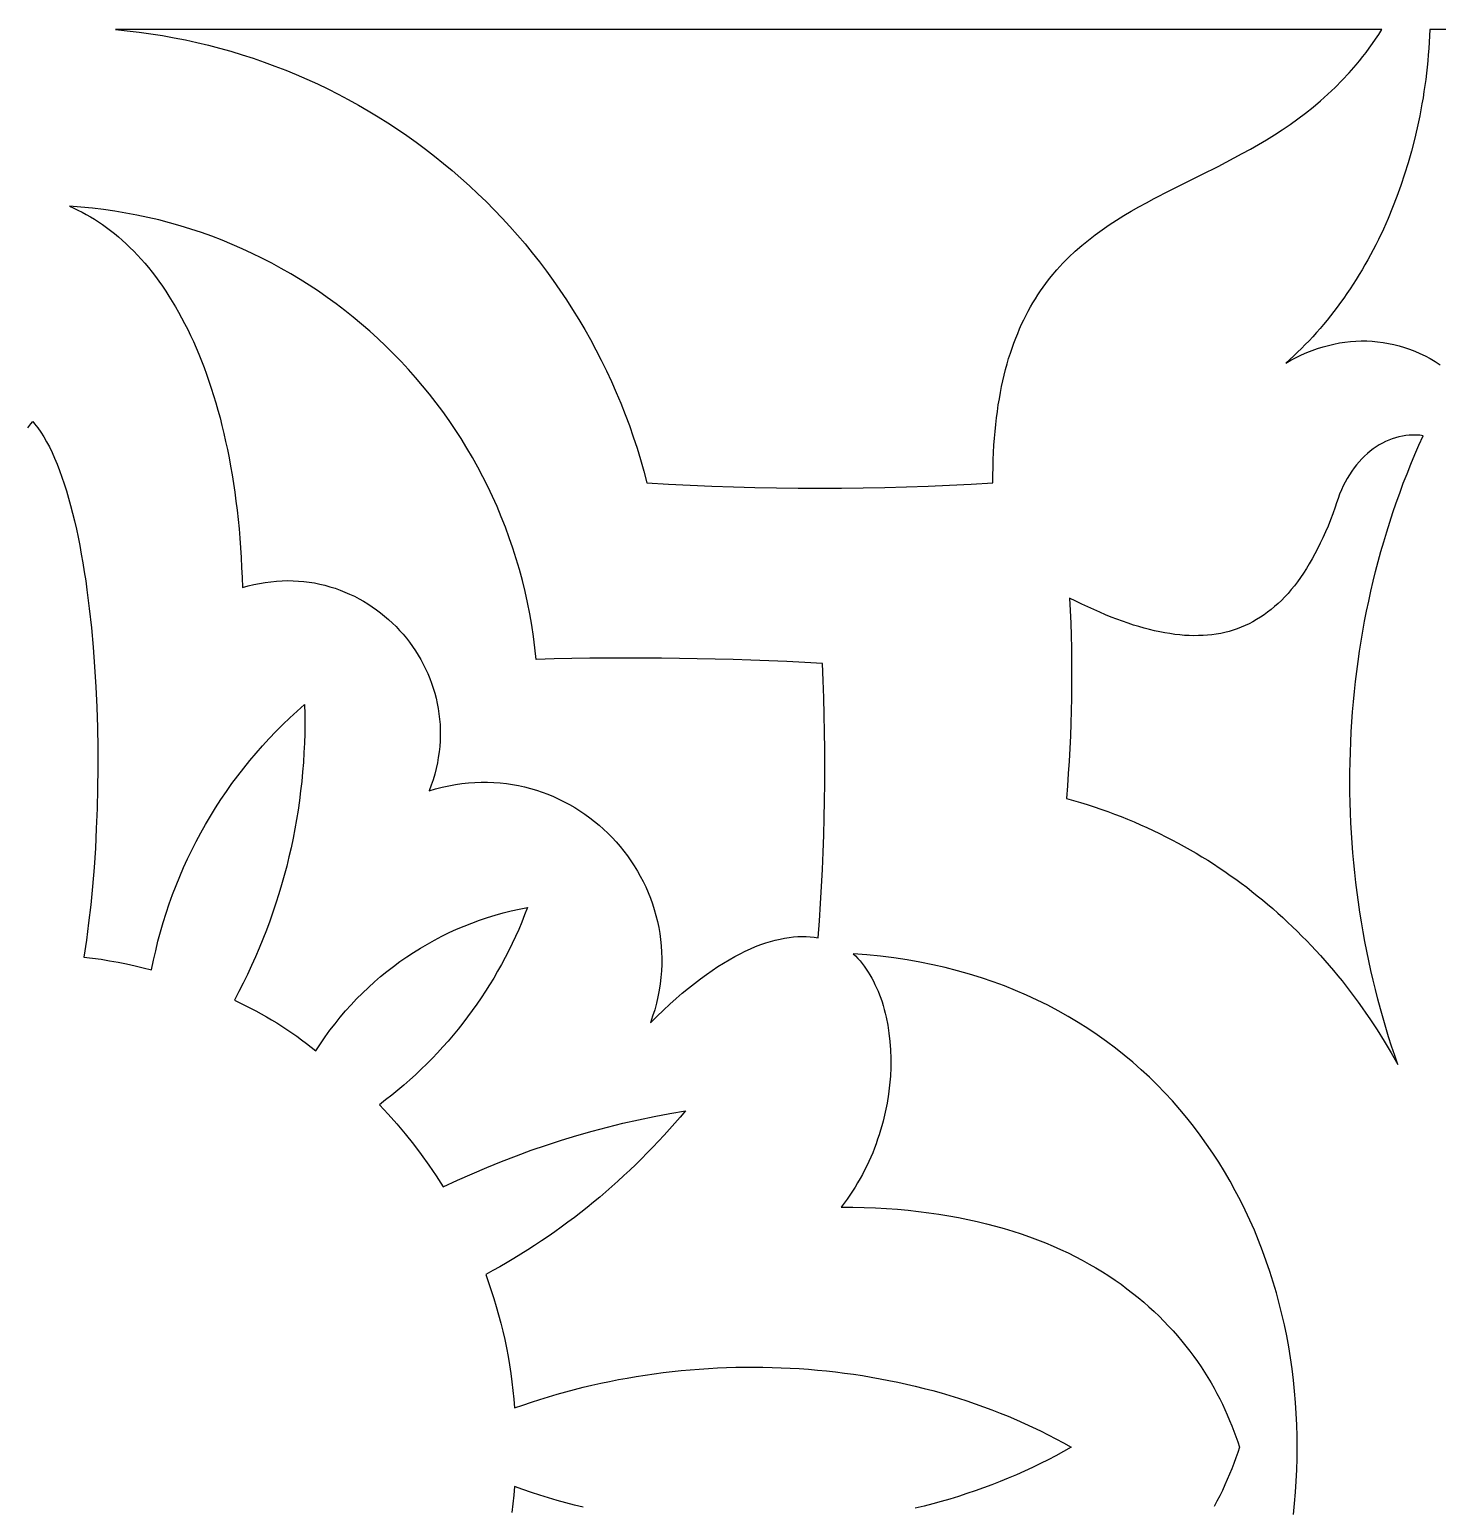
# Model space of a CAD drawing. Extents: x -4950 to -2150, y -1354 to 1346.
# Drawn here: x -3550.2 to -3401.8, y -1036.1 to -880.4 of the extents above; entities that cross this region are included whole.
import ezdxf

# ---------------------------------------------------------------- set-up
doc = ezdxf.new("R2010")
doc.units = 0
doc.layers.add('LAYER_1', color=18, linetype='CONTINUOUS')

msp = doc.modelspace()

# ---------------------------------------------------------------- linework, layer by layer
at = {"layer": 'LAYER_1'}
for points in [[(-3485.1, -928.21), (-3482.82, -928.34), (-3480.54, -928.46), (-3478.26, -928.55), (-3475.99, -928.63), (-3473.71, -928.69), (-3471.43, -928.74), (-3469.15, -928.76), (-3466.87, -928.77), (-3464.59, -928.76), (-3462.31, -928.74), (-3460.03, -928.69), (-3457.75, -928.63), (-3455.47, -928.55), (-3453.19, -928.46), (-3450.92, -928.34), (-3448.64, -928.21), (-3448.63, -927.38), (-3448.62, -926.58), (-3448.6, -925.78), (-3448.56, -925.01), (-3448.52, -924.24), (-3448.46, -923.5), (-3448.4, -922.77), (-3448.33, -922.05), (-3448.25, -921.35), (-3448.16, -920.66), (-3448.06, -919.99), (-3447.95, -919.33), (-3447.84, -918.69), (-3447.71, -918.05), (-3447.58, -917.44), (-3447.44, -916.83), (-3447.29, -916.24), (-3447.13, -915.66), (-3446.97, -915.1), (-3446.79, -914.54), (-3446.61, -914), (-3446.42, -913.47), (-3446.23, -912.95), (-3446.02, -912.45), (-3445.81, -911.95), (-3445.6, -911.47), (-3445.37, -911), (-3445.14, -910.53), (-3444.9, -910.08), (-3444.66, -909.64), (-3444.41, -909.21), (-3444.15, -908.78), (-3443.89, -908.37), (-3443.62, -907.97), (-3443.34, -907.57), (-3443.06, -907.19), (-3442.77, -906.81), (-3442.48, -906.44), (-3441.88, -905.73), (-3441.25, -905.05), (-3440.61, -904.39), (-3439.95, -903.77), (-3439.26, -903.17), (-3438.56, -902.6), (-3437.85, -902.04), (-3437.12, -901.51), (-3436.37, -901), (-3435.61, -900.5), (-3434.84, -900.02), (-3434.05, -899.56), (-3433.25, -899.1), (-3432.45, -898.66), (-3431.63, -898.22), (-3429.98, -897.37), (-3428.3, -896.53), (-3426.61, -895.68), (-3424.9, -894.83), (-3423.19, -893.94), (-3422.34, -893.48), (-3421.49, -893.01), (-3420.64, -892.53), (-3419.8, -892.03), (-3418.96, -891.51), (-3418.13, -890.97), (-3417.31, -890.41), (-3416.49, -889.83), (-3415.68, -889.22), (-3414.88, -888.58), (-3414.09, -887.92), (-3413.32, -887.23), (-3412.56, -886.51), (-3411.81, -885.75), (-3411.07, -884.96), (-3410.35, -884.13), (-3410, -883.7), (-3409.65, -883.26), (-3409.3, -882.81), (-3408.96, -882.35), (-3408.62, -881.88), (-3408.29, -881.4), (-3407.96, -880.91), (-3407.64, -880.41), (-3541.12, -880.4), (-3539.88, -880.52), (-3538.63, -880.67), (-3537.4, -880.84), (-3536.17, -881.04), (-3534.95, -881.26), (-3533.74, -881.5), (-3532.53, -881.76), (-3531.33, -882.05), (-3530.14, -882.36), (-3528.96, -882.69), (-3527.78, -883.05), (-3526.62, -883.43), (-3525.46, -883.83), (-3524.32, -884.25), (-3523.18, -884.69), (-3522.06, -885.15), (-3520.94, -885.64), (-3519.83, -886.14), (-3518.74, -886.67), (-3517.66, -887.21), (-3516.58, -887.78), (-3515.52, -888.37), (-3514.48, -888.97), (-3513.44, -889.6), (-3512.42, -890.24), (-3511.4, -890.91), (-3510.41, -891.59), (-3509.42, -892.29), (-3508.45, -893.01), (-3507.49, -893.75), (-3506.55, -894.51), (-3505.62, -895.28), (-3504.71, -896.07), (-3503.81, -896.88), (-3502.92, -897.71), (-3502.05, -898.55), (-3501.2, -899.41), (-3500.36, -900.29), (-3499.54, -901.18), (-3498.74, -902.09), (-3497.95, -903.01), (-3497.18, -903.96), (-3496.42, -904.91), (-3495.69, -905.88), (-3494.97, -906.87), (-3494.27, -907.87), (-3493.59, -908.89), (-3492.93, -909.92), (-3492.28, -910.97), (-3491.66, -912.02), (-3491.06, -913.1), (-3490.47, -914.18), (-3489.91, -915.28), (-3489.36, -916.4), (-3488.84, -917.52), (-3488.34, -918.66), (-3487.85, -919.81), (-3487.39, -920.98), (-3486.95, -922.15), (-3486.54, -923.34), (-3486.14, -924.54), (-3485.77, -925.75), (-3485.42, -926.98)], [(-3484.74, -985.14), (-3484.05, -984.46), (-3483.36, -983.81), (-3482.69, -983.18), (-3482.02, -982.59), (-3481.37, -982.02), (-3480.72, -981.49), (-3480.08, -980.98), (-3479.45, -980.49), (-3478.83, -980.04), (-3478.21, -979.61), (-3477.61, -979.21), (-3477.02, -978.83), (-3476.43, -978.48), (-3475.85, -978.15), (-3475.28, -977.85), (-3474.73, -977.58), (-3474.18, -977.33), (-3473.64, -977.1), (-3473.1, -976.89), (-3472.58, -976.71), (-3472.07, -976.55), (-3471.57, -976.41), (-3471.07, -976.3), (-3470.59, -976.21), (-3470.11, -976.13), (-3469.65, -976.08), (-3469.19, -976.05), (-3468.74, -976.04), (-3468.31, -976.05), (-3467.88, -976.08), (-3467.46, -976.12), (-3467.05, -976.19), (-3466.92, -974.38), (-3466.8, -972.57), (-3466.69, -970.77), (-3466.6, -968.96), (-3466.52, -967.15), (-3466.46, -965.34), (-3466.41, -963.53), (-3466.37, -961.72), (-3466.35, -959.91), (-3466.34, -958.1), (-3466.35, -956.29), (-3466.37, -954.48), (-3466.4, -952.67), (-3466.45, -950.86), (-3466.51, -949.05), (-3466.58, -947.24), (-3468.47, -947.14), (-3470.36, -947.05), (-3472.24, -946.97), (-3474.13, -946.91), (-3476.01, -946.84), (-3477.9, -946.79), (-3479.79, -946.75), (-3481.68, -946.72), (-3483.56, -946.7), (-3485.45, -946.69), (-3487.34, -946.68), (-3489.22, -946.69), (-3491.11, -946.7), (-3493, -946.73), (-3494.89, -946.76), (-3496.77, -946.81), (-3496.9, -945.59), (-3497.06, -944.39), (-3497.24, -943.19), (-3497.45, -942), (-3497.68, -940.82), (-3497.94, -939.66), (-3498.23, -938.5), (-3498.54, -937.35), (-3498.87, -936.22), (-3499.23, -935.09), (-3499.61, -933.98), (-3500.02, -932.88), (-3500.45, -931.79), (-3500.9, -930.71), (-3501.38, -929.65), (-3501.87, -928.6), (-3502.39, -927.56), (-3502.94, -926.53), (-3503.5, -925.52), (-3504.08, -924.53), (-3504.69, -923.54), (-3505.31, -922.58), (-3505.96, -921.62), (-3506.63, -920.69), (-3507.31, -919.77), (-3508.02, -918.86), (-3508.74, -917.97), (-3509.48, -917.1), (-3510.24, -916.24), (-3511.02, -915.4), (-3511.82, -914.58), (-3512.63, -913.77), (-3513.46, -912.98), (-3514.31, -912.22), (-3515.18, -911.47), (-3516.06, -910.73), (-3516.95, -910.02), (-3517.86, -909.33), (-3518.79, -908.65), (-3519.73, -908), (-3520.69, -907.37), (-3521.66, -906.75), (-3522.64, -906.16), (-3523.64, -905.59), (-3524.65, -905.04), (-3525.68, -904.51), (-3526.71, -904), (-3527.76, -903.52), (-3528.82, -903.06), (-3529.89, -902.62), (-3530.98, -902.2), (-3532.07, -901.81), (-3533.18, -901.44), (-3534.3, -901.1), (-3535.42, -900.78), (-3536.56, -900.48), (-3537.7, -900.21), (-3538.86, -899.97), (-3540.02, -899.75), (-3541.2, -899.55), (-3542.38, -899.38), (-3543.56, -899.24), (-3544.76, -899.12), (-3545.96, -899.03), (-3545.52, -899.23), (-3545.08, -899.44), (-3544.64, -899.66), (-3544.2, -899.89), (-3543.77, -900.14), (-3543.33, -900.4), (-3542.9, -900.68), (-3542.48, -900.97), (-3542.06, -901.27), (-3541.64, -901.59), (-3541.22, -901.92), (-3540.81, -902.26), (-3540.4, -902.62), (-3539.99, -902.99), (-3539.59, -903.37), (-3539.19, -903.77), (-3538.8, -904.18), (-3538.41, -904.61), (-3538.03, -905.05), (-3537.65, -905.5), (-3537.27, -905.97), (-3536.91, -906.45), (-3536.54, -906.94), (-3536.18, -907.45), (-3535.83, -907.98), (-3535.48, -908.51), (-3535.14, -909.06), (-3534.8, -909.63), (-3534.47, -910.2), (-3534.15, -910.8), (-3533.83, -911.4), (-3533.51, -912.02), (-3533.21, -912.65), (-3532.91, -913.3), (-3532.62, -913.96), (-3532.33, -914.64), (-3532.06, -915.33), (-3531.78, -916.03), (-3531.52, -916.75), (-3531.27, -917.48), (-3531.02, -918.22), (-3530.78, -918.98), (-3530.54, -919.75), (-3530.32, -920.54), (-3530.1, -921.34), (-3529.9, -922.16), (-3529.7, -922.99), (-3529.51, -923.83), (-3529.32, -924.69), (-3529.15, -925.56), (-3528.99, -926.44), (-3528.83, -927.34), (-3528.69, -928.26), (-3528.55, -929.19), (-3528.42, -930.13), (-3528.31, -931.08), (-3528.2, -932.05), (-3528.1, -933.04), (-3528.02, -934.04), (-3527.94, -935.05), (-3527.88, -936.08), (-3527.82, -937.12), (-3527.78, -938.18), (-3527.74, -939.25), (-3527.14, -939.07), (-3526.54, -938.92), (-3525.93, -938.8), (-3525.34, -938.7), (-3524.74, -938.62), (-3524.15, -938.56), (-3523.56, -938.53), (-3522.98, -938.51), (-3522.4, -938.52), (-3521.83, -938.55), (-3521.26, -938.6), (-3520.69, -938.67), (-3520.14, -938.76), (-3519.59, -938.88), (-3519.04, -939), (-3518.51, -939.15), (-3517.98, -939.32), (-3517.45, -939.5), (-3516.94, -939.71), (-3516.44, -939.93), (-3515.94, -940.16), (-3515.45, -940.42), (-3514.98, -940.68), (-3514.51, -940.97), (-3514.05, -941.27), (-3513.61, -941.58), (-3513.17, -941.91), (-3512.75, -942.25), (-3512.33, -942.61), (-3511.93, -942.98), (-3511.55, -943.36), (-3511.17, -943.76), (-3510.81, -944.17), (-3510.46, -944.58), (-3510.13, -945.01), (-3509.81, -945.46), (-3509.5, -945.91), (-3509.21, -946.37), (-3508.94, -946.84), (-3508.68, -947.32), (-3508.43, -947.81), (-3508.2, -948.31), (-3507.99, -948.82), (-3507.8, -949.33), (-3507.62, -949.86), (-3507.47, -950.39), (-3507.33, -950.92), (-3507.2, -951.47), (-3507.1, -952.01), (-3507.02, -952.57), (-3506.95, -953.13), (-3506.91, -953.69), (-3506.89, -954.26), (-3506.88, -954.83), (-3506.9, -955.41), (-3506.94, -955.99), (-3507, -956.57), (-3507.09, -957.15), (-3507.19, -957.74), (-3507.32, -958.32), (-3507.47, -958.91), (-3507.65, -959.5), (-3507.85, -960.09), (-3508.07, -960.68), (-3507.37, -960.47), (-3506.67, -960.29), (-3505.98, -960.14), (-3505.29, -960.01), (-3504.6, -959.91), (-3503.92, -959.83), (-3503.24, -959.78), (-3502.56, -959.76), (-3501.89, -959.76), (-3501.23, -959.78), (-3500.57, -959.83), (-3499.91, -959.91), (-3499.27, -960), (-3498.63, -960.12), (-3497.99, -960.26), (-3497.37, -960.42), (-3496.75, -960.6), (-3496.14, -960.81), (-3495.54, -961.03), (-3494.96, -961.28), (-3494.38, -961.54), (-3493.81, -961.82), (-3493.25, -962.12), (-3492.7, -962.44), (-3492.16, -962.78), (-3491.64, -963.14), (-3491.13, -963.51), (-3490.63, -963.9), (-3490.15, -964.3), (-3489.67, -964.72), (-3489.22, -965.15), (-3488.77, -965.6), (-3488.34, -966.07), (-3487.93, -966.55), (-3487.53, -967.04), (-3487.15, -967.54), (-3486.79, -968.06), (-3486.44, -968.59), (-3486.11, -969.13), (-3485.8, -969.68), (-3485.51, -970.24), (-3485.23, -970.81), (-3484.97, -971.4), (-3484.74, -971.99), (-3484.52, -972.59), (-3484.32, -973.2), (-3484.15, -973.82), (-3483.99, -974.44), (-3483.86, -975.07), (-3483.75, -975.71), (-3483.66, -976.36), (-3483.59, -977.01), (-3483.55, -977.67), (-3483.53, -978.33), (-3483.54, -979), (-3483.57, -979.67), (-3483.62, -980.35), (-3483.7, -981.02), (-3483.81, -981.71), (-3483.94, -982.39), (-3484.1, -983.07), (-3484.28, -983.76), (-3484.5, -984.45)], [(-3405.95, -989.53), (-3406.28, -988.57), (-3406.6, -987.59), (-3406.92, -986.61), (-3407.22, -985.63), (-3407.51, -984.64), (-3407.78, -983.65), (-3408.05, -982.65), (-3408.31, -981.64), (-3408.55, -980.64), (-3408.79, -979.62), (-3409.01, -978.61), (-3409.22, -977.59), (-3409.42, -976.56), (-3409.6, -975.53), (-3409.78, -974.5), (-3409.94, -973.47), (-3410.1, -972.43), (-3410.24, -971.39), (-3410.37, -970.35), (-3410.48, -969.3), (-3410.59, -968.25), (-3410.68, -967.2), (-3410.76, -966.15), (-3410.83, -965.09), (-3410.89, -964.04), (-3410.94, -962.98), (-3410.97, -961.92), (-3410.99, -960.86), (-3411, -959.8), (-3411, -958.73), (-3410.98, -957.67), (-3410.95, -956.6), (-3410.91, -955.54), (-3410.86, -954.47), (-3410.8, -953.41), (-3410.72, -952.34), (-3410.63, -951.28), (-3410.52, -950.21), (-3410.41, -949.15), (-3410.28, -948.09), (-3410.14, -947.02), (-3409.98, -945.96), (-3409.82, -944.9), (-3409.64, -943.84), (-3409.45, -942.79), (-3409.24, -941.73), (-3409.02, -940.68), (-3408.79, -939.63), (-3408.55, -938.58), (-3408.29, -937.53), (-3408.02, -936.49), (-3407.73, -935.45), (-3407.43, -934.41), (-3407.12, -933.37), (-3406.8, -932.34), (-3406.46, -931.31), (-3406.11, -930.29), (-3405.75, -929.27), (-3405.37, -928.25), (-3404.98, -927.24), (-3404.57, -926.23), (-3404.15, -925.22), (-3403.72, -924.22), (-3403.27, -923.23), (-3403.64, -923.18), (-3404.01, -923.16), (-3404.38, -923.16), (-3404.75, -923.17), (-3405.11, -923.21), (-3405.47, -923.27), (-3405.83, -923.34), (-3406.19, -923.44), (-3406.54, -923.55), (-3406.89, -923.69), (-3407.23, -923.84), (-3407.57, -924.01), (-3407.9, -924.19), (-3408.22, -924.4), (-3408.54, -924.62), (-3408.86, -924.86), (-3409.16, -925.11), (-3409.46, -925.39), (-3409.75, -925.67), (-3410.03, -925.98), (-3410.3, -926.3), (-3410.56, -926.63), (-3410.81, -926.98), (-3411.05, -927.35), (-3411.28, -927.73), (-3411.5, -928.12), (-3411.7, -928.53), (-3411.9, -928.95), (-3412.08, -929.39), (-3412.24, -929.84), (-3412.4, -930.3), (-3412.54, -930.77), (-3412.79, -931.45), (-3413.04, -932.11), (-3413.3, -932.75), (-3413.57, -933.37), (-3413.84, -933.98), (-3414.12, -934.57), (-3414.4, -935.14), (-3414.69, -935.69), (-3414.98, -936.22), (-3415.28, -936.74), (-3415.58, -937.23), (-3415.89, -937.71), (-3416.21, -938.18), (-3416.53, -938.62), (-3416.85, -939.05), (-3417.18, -939.46), (-3417.52, -939.85), (-3417.87, -940.23), (-3418.21, -940.59), (-3418.57, -940.93), (-3418.93, -941.25), (-3419.3, -941.56), (-3419.67, -941.85), (-3420.05, -942.12), (-3420.43, -942.38), (-3420.83, -942.62), (-3421.22, -942.85), (-3421.63, -943.06), (-3422.03, -943.25), (-3422.45, -943.43), (-3422.87, -943.59), (-3423.3, -943.73), (-3423.73, -943.86), (-3424.18, -943.97), (-3424.62, -944.07), (-3425.08, -944.15), (-3425.54, -944.21), (-3426, -944.26), (-3426.48, -944.29), (-3426.96, -944.31), (-3427.44, -944.32), (-3427.94, -944.3), (-3428.44, -944.28), (-3428.94, -944.23), (-3429.46, -944.18), (-3429.98, -944.1), (-3430.5, -944.02), (-3431.04, -943.92), (-3431.58, -943.8), (-3432.12, -943.67), (-3432.68, -943.52), (-3433.24, -943.36), (-3433.81, -943.19), (-3434.39, -943), (-3434.97, -942.8), (-3435.56, -942.58), (-3436.16, -942.35), (-3436.76, -942.11), (-3437.37, -941.85), (-3437.99, -941.57), (-3438.62, -941.29), (-3439.25, -940.99), (-3439.89, -940.68), (-3440.54, -940.35), (-3440.48, -941.67), (-3440.42, -942.99), (-3440.38, -944.31), (-3440.35, -945.64), (-3440.33, -946.96), (-3440.33, -948.28), (-3440.33, -949.6), (-3440.35, -950.92), (-3440.38, -952.25), (-3440.41, -953.57), (-3440.46, -954.89), (-3440.53, -956.21), (-3440.6, -957.53), (-3440.68, -958.85), (-3440.78, -960.16), (-3440.89, -961.48), (-3440.14, -961.69), (-3439.41, -961.91), (-3438.68, -962.13), (-3437.96, -962.37), (-3437.24, -962.61), (-3436.53, -962.86), (-3435.82, -963.12), (-3435.12, -963.39), (-3434.43, -963.67), (-3433.74, -963.96), (-3433.06, -964.25), (-3432.39, -964.55), (-3431.72, -964.86), (-3431.06, -965.18), (-3430.41, -965.51), (-3429.76, -965.84), (-3429.11, -966.18), (-3428.48, -966.53), (-3427.85, -966.89), (-3427.22, -967.25), (-3426.6, -967.62), (-3425.99, -968), (-3425.39, -968.39), (-3424.79, -968.78), (-3424.19, -969.18), (-3423.61, -969.59), (-3423.03, -970), (-3422.45, -970.42), (-3421.88, -970.85), (-3421.32, -971.29), (-3420.77, -971.73), (-3420.22, -972.17), (-3419.67, -972.63), (-3419.14, -973.09), (-3418.61, -973.56), (-3418.08, -974.03), (-3417.56, -974.51), (-3417.05, -975), (-3416.55, -975.49), (-3416.05, -975.99), (-3415.55, -976.49), (-3415.07, -977), (-3414.59, -977.52), (-3414.11, -978.04), (-3413.64, -978.56), (-3413.18, -979.1), (-3412.73, -979.63), (-3412.28, -980.18), (-3411.83, -980.72), (-3411.4, -981.28), (-3410.97, -981.84), (-3410.54, -982.4), (-3410.12, -982.97), (-3409.71, -983.54), (-3409.31, -984.12), (-3408.91, -984.7), (-3408.13, -985.89), (-3407.38, -987.08), (-3406.65, -988.3)]]:
    msp.add_lwpolyline(points, close=True, dxfattribs=at)
for points in [[(-3352.66, -880.4), (-3402.58, -880.41), (-3402.61, -881.07), (-3402.64, -881.73), (-3402.69, -882.39), (-3402.74, -883.05), (-3402.79, -883.7), (-3402.86, -884.36), (-3402.93, -885.01), (-3403.01, -885.66), (-3403.1, -886.3), (-3403.19, -886.95), (-3403.29, -887.59), (-3403.4, -888.23), (-3403.51, -888.87), (-3403.64, -889.5), (-3403.9, -890.76), (-3404.19, -892), (-3404.51, -893.24), (-3404.86, -894.46), (-3405.23, -895.66), (-3405.62, -896.85), (-3406.05, -898.02), (-3406.5, -899.18), (-3406.97, -900.32), (-3407.47, -901.44), (-3408, -902.54), (-3408.27, -903.09), (-3408.55, -903.63), (-3408.83, -904.16), (-3409.12, -904.69), (-3409.41, -905.21), (-3409.72, -905.73), (-3410.02, -906.24), (-3410.34, -906.75), (-3410.65, -907.25), (-3410.98, -907.75), (-3411.31, -908.23), (-3411.65, -908.72), (-3411.99, -909.2), (-3412.33, -909.67), (-3412.69, -910.13), (-3413.04, -910.59), (-3413.41, -911.04), (-3413.78, -911.49), (-3414.15, -911.93), (-3414.53, -912.36), (-3414.92, -912.79), (-3415.31, -913.21), (-3415.7, -913.62), (-3416.11, -914.03), (-3416.51, -914.43), (-3416.92, -914.82), (-3417.34, -915.2), (-3417.76, -915.58), (-3417.21, -915.26), (-3416.66, -914.97), (-3416.1, -914.7), (-3415.54, -914.46), (-3414.97, -914.23), (-3414.4, -914.03), (-3413.83, -913.85), (-3413.26, -913.7), (-3412.68, -913.56), (-3412.11, -913.45), (-3411.53, -913.36), (-3410.95, -913.3), (-3410.38, -913.26), (-3409.8, -913.24), (-3409.22, -913.24), (-3408.65, -913.27), (-3408.08, -913.32), (-3407.51, -913.39), (-3406.94, -913.49), (-3406.38, -913.61), (-3405.82, -913.75), (-3405.26, -913.92), (-3404.71, -914.11), (-3404.16, -914.32), (-3403.62, -914.56), (-3403.08, -914.82), (-3402.55, -915.1), (-3402.02, -915.41), (-3401.5, -915.74)], [(-3550.37, -922.39), (-3550.04, -921.96), (-3549.84, -921.73), (-3549.64, -921.96), (-3549.31, -922.39), (-3549, -922.85), (-3548.69, -923.34), (-3548.39, -923.86), (-3548.09, -924.41), (-3547.81, -924.99), (-3547.54, -925.6), (-3547.27, -926.24), (-3547.01, -926.9), (-3546.76, -927.59), (-3546.52, -928.3), (-3546.29, -929.04), (-3546.06, -929.8), (-3545.85, -930.59), (-3545.64, -931.39), (-3545.44, -932.22), (-3545.24, -933.07), (-3545.06, -933.94), (-3544.88, -934.82), (-3544.72, -935.72), (-3544.56, -936.64), (-3544.41, -937.58), (-3544.26, -938.53), (-3544.13, -939.49), (-3543.88, -941.46), (-3543.66, -943.47), (-3543.47, -945.52), (-3543.32, -947.6), (-3543.19, -949.71), (-3543.1, -951.84), (-3543.03, -953.99), (-3542.99, -956.13), (-3542.99, -958.28), (-3543.01, -960.42), (-3543.06, -962.54), (-3543.14, -964.65), (-3543.24, -966.72), (-3543.38, -968.76), (-3543.54, -970.76), (-3543.73, -972.71), (-3543.95, -974.6), (-3544.19, -976.43), (-3544.46, -978.2), (-3543.55, -978.31), (-3542.64, -978.44), (-3541.74, -978.59), (-3540.84, -978.75), (-3539.95, -978.93), (-3539.06, -979.13), (-3538.19, -979.33), (-3537.31, -979.56), (-3537.11, -978.54), (-3536.88, -977.53), (-3536.64, -976.53), (-3536.37, -975.54), (-3536.08, -974.55), (-3535.78, -973.56), (-3535.45, -972.59), (-3535.1, -971.62), (-3534.74, -970.66), (-3534.35, -969.72), (-3533.94, -968.77), (-3533.52, -967.84), (-3533.07, -966.92), (-3532.61, -966.01), (-3532.13, -965.1), (-3531.62, -964.21), (-3531.1, -963.33), (-3530.57, -962.46), (-3530.01, -961.6), (-3529.43, -960.75), (-3528.84, -959.91), (-3528.23, -959.09), (-3527.6, -958.28), (-3526.96, -957.48), (-3526.3, -956.69), (-3525.62, -955.92), (-3524.92, -955.16), (-3524.21, -954.41), (-3523.48, -953.68), (-3522.73, -952.96), (-3521.97, -952.26), (-3521.19, -951.57), (-3521.17, -952.59), (-3521.16, -953.61), (-3521.17, -954.62), (-3521.2, -955.64), (-3521.25, -956.65), (-3521.31, -957.67), (-3521.39, -958.68), (-3521.48, -959.68), (-3521.6, -960.69), (-3521.72, -961.69), (-3521.87, -962.7), (-3522.03, -963.69), (-3522.2, -964.69), (-3522.4, -965.68), (-3522.61, -966.67), (-3522.83, -967.65), (-3523.07, -968.63), (-3523.33, -969.61), (-3523.61, -970.58), (-3523.89, -971.55), (-3524.2, -972.51), (-3524.52, -973.47), (-3524.86, -974.43), (-3525.21, -975.37), (-3525.58, -976.32), (-3525.96, -977.25), (-3526.36, -978.19), (-3526.78, -979.11), (-3527.21, -980.03), (-3527.65, -980.94), (-3528.12, -981.85), (-3528.59, -982.75), (-3527.45, -983.3), (-3526.32, -983.89), (-3525.21, -984.51), (-3524.67, -984.83), (-3524.12, -985.15), (-3523.59, -985.49), (-3523.06, -985.83), (-3522.53, -986.19), (-3522.01, -986.55), (-3521.5, -986.92), (-3520.99, -987.3), (-3520.49, -987.69), (-3520, -988.08), (-3519.52, -987.35), (-3519.02, -986.62), (-3518.51, -985.92), (-3517.98, -985.23), (-3517.43, -984.55), (-3516.87, -983.89), (-3516.29, -983.24), (-3515.7, -982.62), (-3515.09, -982), (-3514.46, -981.41), (-3513.82, -980.83), (-3513.17, -980.27), (-3512.5, -979.72), (-3511.82, -979.19), (-3511.13, -978.68), (-3510.42, -978.19), (-3509.7, -977.72), (-3508.97, -977.26), (-3508.23, -976.83), (-3507.48, -976.41), (-3506.71, -976.01), (-3505.94, -975.63), (-3505.16, -975.27), (-3504.36, -974.94), (-3503.56, -974.62), (-3502.74, -974.32), (-3501.92, -974.04), (-3501.09, -973.78), (-3500.25, -973.55), (-3499.41, -973.34), (-3498.55, -973.14), (-3497.69, -972.97), (-3497.99, -973.75), (-3498.3, -974.52), (-3498.62, -975.28), (-3498.96, -976.03), (-3499.31, -976.78), (-3499.67, -977.52), (-3500.05, -978.26), (-3500.44, -978.99), (-3500.84, -979.7), (-3501.25, -980.42), (-3501.68, -981.12), (-3502.12, -981.81), (-3502.57, -982.5), (-3503.03, -983.18), (-3503.51, -983.85), (-3504, -984.51), (-3504.49, -985.16), (-3505, -985.81), (-3505.53, -986.44), (-3506.06, -987.06), (-3506.6, -987.68), (-3507.16, -988.29), (-3507.72, -988.88), (-3508.3, -989.47), (-3508.89, -990.04), (-3509.49, -990.61), (-3510.1, -991.16), (-3510.72, -991.7), (-3511.35, -992.24), (-3511.99, -992.76), (-3512.64, -993.27), (-3513.3, -993.77), (-3512.36, -994.77), (-3511.45, -995.8), (-3510.57, -996.85), (-3509.72, -997.92), (-3508.89, -999.02), (-3508.1, -1000.14), (-3507.33, -1001.28), (-3506.59, -1002.44), (-3505.07, -1001.73), (-3503.53, -1001.05), (-3501.99, -1000.39), (-3500.43, -999.76), (-3498.86, -999.16), (-3497.29, -998.58), (-3495.7, -998.04), (-3494.1, -997.52), (-3492.5, -997.03), (-3490.88, -996.57), (-3489.26, -996.14), (-3487.63, -995.73), (-3485.99, -995.36), (-3484.35, -995.01), (-3482.7, -994.7), (-3481.04, -994.41), (-3481.59, -995.07), (-3482.15, -995.72), (-3482.72, -996.36), (-3483.29, -997), (-3483.88, -997.63), (-3484.47, -998.25), (-3485.06, -998.86), (-3485.67, -999.47), (-3486.28, -1000.07), (-3486.89, -1000.66), (-3487.52, -1001.25), (-3488.15, -1001.83), (-3488.79, -1002.39), (-3489.43, -1002.96), (-3490.08, -1003.51), (-3490.74, -1004.06), (-3491.41, -1004.6), (-3492.08, -1005.13), (-3492.75, -1005.65), (-3493.44, -1006.16), (-3494.13, -1006.67), (-3494.82, -1007.17), (-3495.52, -1007.66), (-3496.23, -1008.14), (-3496.94, -1008.61), (-3497.66, -1009.08), (-3498.39, -1009.53), (-3499.12, -1009.98), (-3499.85, -1010.42), (-3500.59, -1010.85), (-3501.34, -1011.27), (-3502.09, -1011.69), (-3501.79, -1012.52), (-3501.51, -1013.36), (-3501.24, -1014.21), (-3500.98, -1015.06), (-3500.74, -1015.92), (-3500.51, -1016.79), (-3500.29, -1017.66), (-3500.09, -1018.54), (-3499.91, -1019.42), (-3499.74, -1020.31), (-3499.59, -1021.21), (-3499.45, -1022.1), (-3499.33, -1023.01), (-3499.22, -1023.92), (-3499.13, -1024.83), (-3499.05, -1025.75), (-3498.17, -1025.44), (-3497.28, -1025.13), (-3496.38, -1024.84), (-3495.48, -1024.56), (-3494.57, -1024.3), (-3493.66, -1024.04), (-3492.75, -1023.8), (-3491.83, -1023.57), (-3490.9, -1023.35), (-3489.97, -1023.14), (-3489.04, -1022.95), (-3488.11, -1022.76), (-3487.17, -1022.59), (-3486.23, -1022.43), (-3485.28, -1022.28), (-3484.34, -1022.15), (-3483.39, -1022.02), (-3482.44, -1021.91), (-3481.49, -1021.81), (-3480.53, -1021.72), (-3479.58, -1021.65), (-3478.62, -1021.58), (-3477.66, -1021.53), (-3476.7, -1021.49), (-3475.74, -1021.46), (-3474.79, -1021.45), (-3473.83, -1021.44), (-3472.87, -1021.45), (-3471.91, -1021.47), (-3470.95, -1021.5), (-3469.99, -1021.55), (-3469.04, -1021.6), (-3468.08, -1021.67), (-3467.13, -1021.75), (-3466.18, -1021.85), (-3465.23, -1021.95), (-3464.28, -1022.07), (-3463.34, -1022.2), (-3462.39, -1022.34), (-3461.45, -1022.5), (-3460.52, -1022.66), (-3459.59, -1022.84), (-3458.66, -1023.03), (-3457.73, -1023.23), (-3456.81, -1023.45), (-3455.89, -1023.68), (-3454.98, -1023.92), (-3454.07, -1024.17), (-3453.17, -1024.43), (-3452.27, -1024.71), (-3451.38, -1025), (-3450.49, -1025.3), (-3449.61, -1025.62), (-3448.74, -1025.94), (-3447.87, -1026.28), (-3447.01, -1026.63), (-3446.15, -1027), (-3445.3, -1027.37), (-3444.46, -1027.76), (-3443.63, -1028.16), (-3442.8, -1028.58), (-3441.99, -1029), (-3441.18, -1029.44), (-3440.38, -1029.89), (-3441.18, -1030.34), (-3441.99, -1030.78), (-3442.8, -1031.21), (-3443.63, -1031.62), (-3444.46, -1032.02), (-3445.3, -1032.41), (-3446.15, -1032.79), (-3447.01, -1033.15), (-3447.87, -1033.5), (-3448.74, -1033.84), (-3449.61, -1034.17), (-3450.49, -1034.48), (-3451.38, -1034.78), (-3452.27, -1035.07), (-3453.17, -1035.35), (-3454.07, -1035.61), (-3454.98, -1035.87), (-3455.89, -1036.11), (-3456.81, -1036.33)], [(-3416.95, -1036.98), (-3416.83, -1035.81), (-3416.73, -1034.63), (-3416.65, -1033.45), (-3416.6, -1032.26), (-3416.57, -1031.08), (-3416.56, -1029.89), (-3416.57, -1028.71), (-3416.6, -1027.52), (-3416.65, -1026.34), (-3416.73, -1025.16), (-3416.83, -1023.98), (-3416.95, -1022.8), (-3417.09, -1021.63), (-3417.26, -1020.47), (-3417.45, -1019.31), (-3417.66, -1018.15), (-3417.9, -1017), (-3418.16, -1015.86), (-3418.44, -1014.72), (-3418.75, -1013.6), (-3419.08, -1012.48), (-3419.43, -1011.36), (-3419.81, -1010.26), (-3420.2, -1009.17), (-3420.62, -1008.09), (-3421.07, -1007.01), (-3421.54, -1005.95), (-3422.03, -1004.9), (-3422.54, -1003.86), (-3423.08, -1002.84), (-3423.63, -1001.83), (-3424.22, -1000.83), (-3424.82, -999.84), (-3425.45, -998.87), (-3426.1, -997.92), (-3426.78, -996.98), (-3427.47, -996.05), (-3428.19, -995.15), (-3428.94, -994.26), (-3429.7, -993.38), (-3430.49, -992.53), (-3431.3, -991.69), (-3432.14, -990.88), (-3433, -990.08), (-3433.88, -989.3), (-3434.78, -988.54), (-3435.71, -987.81), (-3436.66, -987.09), (-3437.63, -986.4), (-3438.63, -985.73), (-3439.65, -985.09), (-3440.69, -984.46), (-3441.75, -983.86), (-3442.84, -983.29), (-3443.95, -982.74), (-3445.08, -982.22), (-3446.24, -981.72), (-3447.42, -981.25), (-3448.62, -980.8), (-3449.85, -980.39), (-3451.1, -980), (-3452.37, -979.64), (-3453.66, -979.31), (-3454.98, -979.01), (-3456.32, -978.73), (-3457.68, -978.49), (-3459.07, -978.28), (-3460.48, -978.11), (-3461.91, -977.96), (-3463.36, -977.85), (-3463.12, -978.09), (-3462.87, -978.35), (-3462.64, -978.61), (-3462.42, -978.89), (-3462.2, -979.17), (-3461.99, -979.47), (-3461.79, -979.78), (-3461.59, -980.09), (-3461.4, -980.42), (-3461.23, -980.75), (-3461.06, -981.1), (-3460.89, -981.45), (-3460.74, -981.81), (-3460.59, -982.18), (-3460.45, -982.55), (-3460.32, -982.93), (-3460.2, -983.32), (-3460.09, -983.72), (-3459.98, -984.12), (-3459.89, -984.53), (-3459.72, -985.37), (-3459.59, -986.23), (-3459.49, -987.11), (-3459.42, -988), (-3459.39, -988.91), (-3459.4, -989.84), (-3459.44, -990.77), (-3459.52, -991.71), (-3459.64, -992.66), (-3459.79, -993.61), (-3459.98, -994.57), (-3460.21, -995.52), (-3460.33, -996), (-3460.47, -996.47), (-3460.62, -996.95), (-3460.78, -997.42), (-3460.94, -997.89), (-3461.12, -998.36), (-3461.3, -998.83), (-3461.5, -999.29), (-3461.71, -999.75), (-3461.92, -1000.21), (-3462.15, -1000.67), (-3462.38, -1001.12), (-3462.63, -1001.57), (-3462.89, -1002.01), (-3463.15, -1002.45), (-3463.43, -1002.88), (-3463.71, -1003.31), (-3464.01, -1003.73), (-3464.32, -1004.15), (-3464.64, -1004.56), (-3463.41, -1004.57), (-3462.2, -1004.6), (-3461.01, -1004.65), (-3459.85, -1004.71), (-3458.7, -1004.8), (-3457.58, -1004.9), (-3456.47, -1005.02), (-3455.39, -1005.16), (-3454.33, -1005.31), (-3453.29, -1005.48), (-3452.26, -1005.67), (-3451.26, -1005.87), (-3450.28, -1006.09), (-3449.31, -1006.32), (-3448.37, -1006.57), (-3447.44, -1006.83), (-3446.54, -1007.1), (-3445.65, -1007.39), (-3444.78, -1007.7), (-3443.93, -1008.01), (-3443.1, -1008.34), (-3442.28, -1008.68), (-3441.49, -1009.04), (-3440.71, -1009.4), (-3439.95, -1009.78), (-3439.21, -1010.17), (-3438.49, -1010.57), (-3437.78, -1010.98), (-3437.09, -1011.4), (-3436.42, -1011.83), (-3435.76, -1012.27), (-3435.12, -1012.71), (-3434.5, -1013.17), (-3433.9, -1013.64), (-3433.31, -1014.11), (-3432.73, -1014.59), (-3432.18, -1015.08), (-3431.63, -1015.58), (-3431.11, -1016.08), (-3430.6, -1016.59), (-3430.11, -1017.11), (-3429.63, -1017.63), (-3429.16, -1018.15), (-3428.71, -1018.69), (-3428.28, -1019.22), (-3427.86, -1019.76), (-3427.45, -1020.31), (-3427.06, -1020.86), (-3426.69, -1021.41), (-3426.33, -1021.97), (-3425.98, -1022.53), (-3425.64, -1023.09), (-3425.32, -1023.65), (-3425.01, -1024.21), (-3424.72, -1024.78), (-3424.44, -1025.35), (-3424.17, -1025.92), (-3423.92, -1026.49), (-3423.68, -1027.06), (-3423.45, -1027.62), (-3423.23, -1028.19), (-3423.02, -1028.76), (-3422.83, -1029.33), (-3422.65, -1029.89), (-3422.83, -1030.46), (-3423.02, -1031.02), (-3423.23, -1031.59), (-3423.45, -1032.16), (-3423.68, -1032.73), (-3423.92, -1033.3), (-3424.17, -1033.87), (-3424.44, -1034.44), (-3424.72, -1035), (-3425.01, -1035.57), (-3425.32, -1036.14)], [(-3491.83, -1036.22), (-3492.75, -1035.99), (-3493.66, -1035.74), (-3494.57, -1035.49), (-3495.48, -1035.22), (-3496.38, -1034.94), (-3497.28, -1034.65), (-3498.17, -1034.35), (-3499.05, -1034.04), (-3499.13, -1034.95), (-3499.22, -1035.87), (-3499.33, -1036.78)]]:
    msp.add_lwpolyline(points, dxfattribs=at)

doc.saveas('drawing.dxf')
